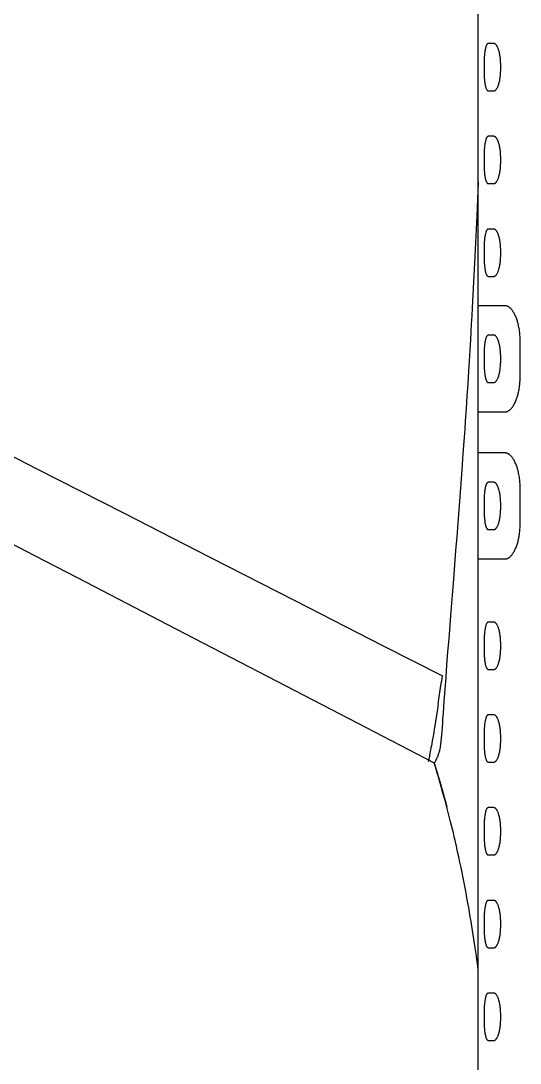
# Model space of a CAD drawing. Extents: x -62750 to 17911, y -49048 to 6133.
# Drawn here: x -4817 to -1947, y -37821 to -31826 of the extents above; entities that cross this region are included whole.
import ezdxf

# ---------------------------------------------------------------- set-up
doc = ezdxf.new("R2010")
doc.units = 0
doc.layers.get('0').update_dxf_attribs({"linetype": 'CONTINUOUS'})

msp = doc.modelspace()

# ---------------------------------------------------------------- linework, layer by layer
at = {"color": 7}
for p, q in [((-2187.5, -42697.5), (-2187.5, -25158.8)), ((-2097.4, -31957), (-2130.4, -31957)), ((-2154.8, -32079), (-2154.8, -32107)), ((-2130.4, -32229), (-2097.4, -32229)), ((-2097.4, -32490.4), (-2130.4, -32490.4)), ((-2154.8, -32612.4), (-2154.8, -32640.4)), ((-2130.4, -32762.4), (-2097.4, -32762.4)), ((-2097.4, -33023.8), (-2130.4, -33023.8)), ((-2154.8, -33145.8), (-2154.8, -33173.8)), ((-2130.4, -33295.8), (-2097.4, -33295.8)), ((-2097.4, -33633.9), (-2130.4, -33633.9)), ((-2154.8, -33755.9), (-2154.8, -33783.9)), ((-2130.4, -33905.9), (-2097.4, -33905.9)), ((-4957.3, -34283.6), (-4724.7, -34402.5)), ((-4724.7, -34402.5), (-4227.9, -34656.5)), ((-2097.4, -34480.2), (-2130.4, -34480.2)), ((-2154.8, -34602.2), (-2154.8, -34630.2)), ((-4227.9, -34656.5), (-3731.1, -34910.5)), ((-2130.4, -34752.2), (-2097.4, -34752.2)), ((-3731.1, -34910.5), (-3238.7, -35162.3)), ((-2177.4, -34920.9), (-2031.9, -34920.9)), ((-3238.7, -35162.3), (-2737.5, -35418.5)), ((-2097.4, -35284.4), (-2130.4, -35284.4)), ((-2737.5, -35418.5), (-2394, -35594.1)), ((-2130.4, -35556.4), (-2097.4, -35556.4)), ((-2097.4, -35817.8), (-2130.4, -35817.8)), ((-2154.8, -35939.8), (-2154.8, -35967.8)), ((-2130.4, -36089.8), (-2097.4, -36089.8)), ((-2097.4, -36351.3), (-2130.4, -36351.3)), ((-2154.8, -36473.3), (-2154.8, -36501.3)), ((-2130.4, -36623.3), (-2097.4, -36623.3)), ((-2097.4, -36884.7), (-2130.4, -36884.7)), ((-2154.8, -37006.7), (-2154.8, -37034.7)), ((-2130.4, -37156.7), (-2097.4, -37156.7)), ((-2097.4, -37418), (-2130.4, -37418)), ((-2154.8, -37540), (-2154.8, -37568)), ((-2130.4, -37690), (-2097.4, -37690))]:
    msp.add_line(p, q, dxfattribs=at)
at = {"color": 7, "ltscale": 0.35}
for p, q in [((-2058.9, -32093), (-2058.9, -32079)), ((-2058.9, -32107), (-2058.9, -32093)), ((-2058.9, -32626.4), (-2058.9, -32612.4)), ((-2058.9, -32640.4), (-2058.9, -32626.4)), ((-2058.9, -33159.8), (-2058.9, -33145.8)), ((-2058.9, -33173.8), (-2058.9, -33159.8)), ((-2058.9, -33769.9), (-2058.9, -33755.9)), ((-2058.9, -33783.9), (-2058.9, -33769.9)), ((-2058.9, -34616.2), (-2058.9, -34602.2)), ((-2058.9, -34630.2), (-2058.9, -34616.2)), ((-2058.9, -35434.4), (-2058.9, -35420.4)), ((-2058.9, -35953.8), (-2058.9, -35939.8)), ((-2058.9, -35967.8), (-2058.9, -35953.8)), ((-2058.9, -36487.3), (-2058.9, -36473.3)), ((-2058.9, -36501.3), (-2058.9, -36487.3)), ((-2058.9, -37020.7), (-2058.9, -37006.7)), ((-2058.9, -37034.7), (-2058.9, -37020.7)), ((-2058.9, -37554), (-2058.9, -37540)), ((-2058.9, -37568), (-2058.9, -37554))]:
    msp.add_line(p, q, dxfattribs=at)
at = {"color": 7, "ltscale": 0.350098}
msp.add_line((-2058.9, -35420.4), (-2058.9, -35406.4), dxfattribs=at)
at = {"color": 7, "ltscale": 9.78468e-05}
msp.add_line((-2399, -35941.9), (-2399, -35941.9), dxfattribs=at)
at = {"color": 7}
for points in [[(-2130.4, -31957), (-2131.4, -31957.1), (-2132.4, -31957.3), (-2133.3, -31957.7), (-2134.3, -31958.2), (-2135.2, -31958.9), (-2135.8, -31959.4), (-2136.4, -31960), (-2136.9, -31960.6), (-2137.5, -31961.3), (-2138.2, -31962.3), (-2139.3, -31964.1), (-2140.4, -31966.1), (-2141.5, -31968.3), (-2142.5, -31970.7), (-2143.5, -31973.5), (-2144.4, -31976.1), (-2145.2, -31978.8), (-2146.1, -31982.3), (-2147, -31986.3), (-2147.9, -31990.4), (-2148.7, -31994.8), (-2149.6, -31999.8), (-2150.4, -32005), (-2151.3, -32012.1), (-2152.1, -32019.5), (-2152.8, -32027.1), (-2153.1, -32030.7), (-2153.6, -32038.2), (-2154.1, -32046.9), (-2154.2, -32049), (-2154.5, -32059), (-2154.7, -32069), (-2154.8, -32079)], [(-2058.9, -32079), (-2059, -32071.5), (-2059.1, -32067.7), (-2059.2, -32064), (-2059.5, -32059), (-2059.8, -32054.1), (-2060.2, -32049.2), (-2060.8, -32043.1), (-2061.4, -32037), (-2062.2, -32031.1), (-2063.2, -32025.2), (-2064.2, -32019.5), (-2065.3, -32013.9), (-2066.5, -32008.5), (-2067.8, -32003.2), (-2069.2, -31998.1), (-2070.7, -31993.2), (-2071.5, -31990.8), (-2072.4, -31988.5), (-2073.2, -31986.3), (-2074, -31984.1), (-2075.2, -31981.3), (-2076.4, -31978.6), (-2077.6, -31976), (-2078.9, -31973.5), (-2080.3, -31971.1), (-2081.7, -31968.9), (-2083.1, -31966.8), (-2084.6, -31964.9), (-2086, -31963.2), (-2087.5, -31961.7), (-2088.6, -31960.7), (-2089.7, -31959.9), (-2090.8, -31959.1), (-2091.8, -31958.5), (-2092.9, -31958), (-2094, -31957.6), (-2095, -31957.3), (-2096.2, -31957.1), (-2097.4, -31957)], [(-2154.8, -32107), (-2154.7, -32116.8), (-2154.5, -32126.6), (-2154.2, -32136.3), (-2153.7, -32145.8), (-2153.4, -32150.6), (-2153.1, -32155.3), (-2152.7, -32159.8), (-2152.3, -32164.3), (-2151.7, -32170.2), (-2151, -32176), (-2150.3, -32181.6), (-2149.8, -32185), (-2149.2, -32188.4), (-2148.7, -32191.7), (-2148.1, -32194.9), (-2147.2, -32199), (-2146.3, -32202.9), (-2145.3, -32206.6), (-2144.4, -32209.9), (-2143.4, -32213), (-2142.3, -32215.8), (-2141.2, -32218.5), (-2140.2, -32220.4), (-2139.2, -32222.2), (-2138.2, -32223.8), (-2137.4, -32224.8), (-2136.7, -32225.7), (-2135.9, -32226.5), (-2135.1, -32227.2), (-2134.3, -32227.8), (-2133.5, -32228.2), (-2132.7, -32228.6), (-2131.9, -32228.8), (-2131.1, -32229), (-2130.4, -32229)], [(-2097.4, -32229), (-2096.2, -32228.9), (-2094.9, -32228.7), (-2093.6, -32228.3), (-2092.4, -32227.8), (-2091.1, -32227.1), (-2090.3, -32226.6), (-2089.5, -32226), (-2088.7, -32225.4), (-2087.9, -32224.7), (-2086.9, -32223.7), (-2086.1, -32222.8), (-2085.3, -32221.9), (-2084.4, -32221), (-2083.6, -32219.9), (-2082.8, -32218.9), (-2082.1, -32217.7), (-2080.5, -32215.2), (-2078.9, -32212.5), (-2077.6, -32209.9), (-2076.2, -32207.1), (-2074.7, -32203.6), (-2073.1, -32199.7), (-2071.6, -32195.5), (-2070.2, -32191.2), (-2068.8, -32186.3), (-2067.4, -32181.2), (-2066.7, -32178.3), (-2066, -32175.4), (-2064.7, -32169.5), (-2063.6, -32163.4), (-2063, -32160), (-2062.5, -32156.6), (-2062, -32153.1), (-2061.3, -32147.6), (-2060.6, -32141.8), (-2060.3, -32138), (-2059.9, -32134.2), (-2059.5, -32127.5), (-2059.2, -32120.7), (-2059, -32113.9), (-2058.9, -32107)], [(-2130.4, -32490.4), (-2131.4, -32490.5), (-2132.4, -32490.7), (-2133.3, -32491.1), (-2134.3, -32491.6), (-2135.2, -32492.3), (-2135.8, -32492.8), (-2136.4, -32493.4), (-2136.9, -32494), (-2137.5, -32494.7), (-2138.2, -32495.7), (-2139.3, -32497.5), (-2140.4, -32499.5), (-2141.5, -32501.7), (-2142.5, -32504.1), (-2143.5, -32506.9), (-2144.4, -32509.5), (-2145.2, -32512.2), (-2146.1, -32515.7), (-2147, -32519.7), (-2147.9, -32523.8), (-2148.7, -32528.2), (-2149.6, -32533.2), (-2150.4, -32538.4), (-2151.3, -32545.5), (-2152.1, -32552.9), (-2152.8, -32560.5), (-2153.1, -32564.1), (-2153.6, -32571.6), (-2154.1, -32580.3), (-2154.2, -32582.4), (-2154.5, -32592.4), (-2154.7, -32602.4), (-2154.8, -32612.4)], [(-2058.9, -32612.4), (-2059, -32604.9), (-2059.1, -32601.1), (-2059.2, -32597.4), (-2059.5, -32592.4), (-2059.8, -32587.5), (-2060.2, -32582.6), (-2060.8, -32576.5), (-2061.4, -32570.4), (-2062.2, -32564.5), (-2063.2, -32558.6), (-2064.2, -32552.9), (-2065.3, -32547.3), (-2066.5, -32541.9), (-2067.8, -32536.6), (-2069.2, -32531.5), (-2070.7, -32526.6), (-2071.5, -32524.2), (-2072.4, -32521.9), (-2073.2, -32519.7), (-2074, -32517.5), (-2075.2, -32514.7), (-2076.4, -32512), (-2077.6, -32509.4), (-2078.9, -32506.9), (-2080.3, -32504.5), (-2081.7, -32502.3), (-2083.1, -32500.2), (-2084.6, -32498.3), (-2086, -32496.6), (-2087.5, -32495.1), (-2088.6, -32494.1), (-2089.7, -32493.3), (-2090.8, -32492.5), (-2091.8, -32491.9), (-2092.9, -32491.4), (-2094, -32491), (-2095, -32490.7), (-2096.2, -32490.5), (-2097.4, -32490.4)], [(-2154.8, -32640.4), (-2154.7, -32650.2), (-2154.5, -32660), (-2154.2, -32669.7), (-2153.7, -32679.2), (-2153.4, -32684), (-2153.1, -32688.7), (-2152.7, -32693.2), (-2152.3, -32697.7), (-2151.7, -32703.6), (-2151, -32709.4), (-2150.3, -32715), (-2149.8, -32718.4), (-2149.2, -32721.8), (-2148.7, -32725.1), (-2148.1, -32728.3), (-2147.2, -32732.4), (-2146.3, -32736.3), (-2145.3, -32740), (-2144.4, -32743.3), (-2143.4, -32746.4), (-2142.3, -32749.2), (-2141.2, -32751.9), (-2140.2, -32753.8), (-2139.2, -32755.6), (-2138.2, -32757.2), (-2137.4, -32758.2), (-2136.7, -32759.1), (-2135.9, -32759.9), (-2135.1, -32760.6), (-2134.3, -32761.2), (-2133.5, -32761.6), (-2132.7, -32762), (-2131.9, -32762.2), (-2131.1, -32762.4), (-2130.4, -32762.4)], [(-2097.4, -32762.4), (-2096.2, -32762.3), (-2094.9, -32762.1), (-2093.6, -32761.7), (-2092.4, -32761.2), (-2091.1, -32760.5), (-2090.3, -32760), (-2089.5, -32759.4), (-2088.7, -32758.8), (-2087.9, -32758.1), (-2086.9, -32757.1), (-2086.1, -32756.2), (-2085.3, -32755.3), (-2084.4, -32754.4), (-2083.6, -32753.3), (-2082.8, -32752.3), (-2082.1, -32751.1), (-2080.5, -32748.6), (-2078.9, -32745.9), (-2077.6, -32743.3), (-2076.2, -32740.5), (-2074.7, -32737), (-2073.1, -32733.1), (-2071.6, -32728.9), (-2070.2, -32724.6), (-2068.8, -32719.7), (-2067.4, -32714.6), (-2066.7, -32711.7), (-2066, -32708.8), (-2064.7, -32702.9), (-2063.6, -32696.8), (-2063, -32693.4), (-2062.5, -32690), (-2062, -32686.5), (-2061.3, -32681), (-2060.6, -32675.2), (-2060.3, -32671.4), (-2059.9, -32667.6), (-2059.5, -32660.9), (-2059.2, -32654.1), (-2059, -32647.3), (-2058.9, -32640.4)], [(-2187.5, -32754.7), (-2191.7, -32851.5), (-2196.1, -32948.2), (-2199.7, -33025.4), (-2203.4, -33102.5), (-2207.2, -33179.5), (-2210.9, -33253.9), (-2214.7, -33328.1), (-2218.7, -33402.3), (-2222.7, -33476.3), (-2225.3, -33522.6), (-2227.9, -33568.9), (-2230.4, -33614.2), (-2233.1, -33659.4), (-2236.7, -33720.2), (-2240.3, -33780.8), (-2244, -33841.3), (-2248.6, -33913.3), (-2253.2, -33985.1), (-2257.9, -34056.6), (-2262.7, -34127.8), (-2265.9, -34174.6), (-2269.1, -34221.2), (-2272.5, -34268.6), (-2275.8, -34315.8), (-2282.6, -34408.7), (-2286.4, -34460.4), (-2290.2, -34511.9), (-2297.9, -34613.9), (-2305.7, -34714.7), (-2311.9, -34794.3), (-2318, -34872.9), (-2330.9, -35037.5), (-2345.5, -35221.6), (-2357.8, -35379.8), (-2363.8, -35455.8), (-2369.5, -35529.6), (-2375, -35602.4), (-2380.4, -35672.3), (-2385.4, -35739.4), (-2387.9, -35774.1), (-2390.4, -35807.9), (-2392.7, -35840.7), (-2394.3, -35864.6), (-2395.9, -35887.9), (-2397.6, -35915.4), (-2398.3, -35928.8), (-2399, -35941.9)], [(-2130.4, -33023.8), (-2131.4, -33023.9), (-2132.4, -33024.1), (-2133.3, -33024.5), (-2134.3, -33025), (-2135.2, -33025.7), (-2135.8, -33026.2), (-2136.4, -33026.8), (-2136.9, -33027.4), (-2137.5, -33028.1), (-2138.2, -33029.1), (-2139.3, -33030.9), (-2140.4, -33032.9), (-2141.5, -33035.1), (-2142.5, -33037.5), (-2143.5, -33040.3), (-2144.4, -33042.9), (-2145.2, -33045.6), (-2146.1, -33049.1), (-2147, -33053.1), (-2147.9, -33057.2), (-2148.7, -33061.6), (-2149.6, -33066.6), (-2150.4, -33071.8), (-2151.3, -33078.9), (-2152.1, -33086.3), (-2152.8, -33093.9), (-2153.1, -33097.5), (-2153.6, -33105), (-2154.1, -33113.7), (-2154.2, -33115.8), (-2154.5, -33125.8), (-2154.7, -33135.8), (-2154.8, -33145.8)], [(-2058.9, -33145.8), (-2059, -33138.3), (-2059.1, -33134.6), (-2059.2, -33130.8), (-2059.5, -33125.8), (-2059.8, -33120.9), (-2060.2, -33116), (-2060.8, -33109.9), (-2061.4, -33103.8), (-2062.2, -33097.9), (-2063.2, -33092.1), (-2064.2, -33086.3), (-2065.3, -33080.7), (-2066.5, -33075.3), (-2067.8, -33070), (-2069.2, -33064.9), (-2070.7, -33060), (-2071.5, -33057.6), (-2072.4, -33055.3), (-2073.2, -33053.1), (-2074, -33050.9), (-2075.2, -33048.1), (-2076.4, -33045.4), (-2077.6, -33042.8), (-2078.9, -33040.3), (-2080.3, -33037.9), (-2081.7, -33035.7), (-2083.1, -33033.6), (-2084.6, -33031.7), (-2086, -33030), (-2087.5, -33028.5), (-2088.6, -33027.5), (-2089.7, -33026.7), (-2090.8, -33025.9), (-2091.8, -33025.3), (-2092.9, -33024.8), (-2094, -33024.4), (-2095, -33024.1), (-2096.2, -33023.9), (-2097.4, -33023.8)], [(-2154.8, -33173.8), (-2154.7, -33183.6), (-2154.5, -33193.4), (-2154.2, -33203.1), (-2153.7, -33212.7), (-2153.4, -33217.4), (-2153.1, -33222), (-2152.6, -33228.2), (-2152, -33234.2), (-2151.4, -33240), (-2150.9, -33243.8), (-2150.4, -33247.6), (-2149.9, -33251.1), (-2149.3, -33254.5), (-2148.5, -33259.6), (-2147.5, -33264.4), (-2146.5, -33269), (-2145.3, -33273.4), (-2144.4, -33276.7), (-2143.4, -33279.8), (-2142.3, -33282.7), (-2141.2, -33285.3), (-2140.2, -33287.2), (-2139.2, -33289), (-2138.2, -33290.6), (-2137.6, -33291.4), (-2137, -33292.1), (-2136.5, -33292.7), (-2135.9, -33293.3), (-2135.3, -33293.8), (-2134.8, -33294.2), (-2134.3, -33294.6), (-2133.7, -33294.9), (-2132.9, -33295.3), (-2132.1, -33295.6), (-2131.2, -33295.8), (-2130.4, -33295.8)], [(-2097.4, -33295.8), (-2096.4, -33295.8), (-2095.4, -33295.6), (-2094.3, -33295.4), (-2093.3, -33295), (-2092.6, -33294.7), (-2091.9, -33294.4), (-2090.6, -33293.6), (-2089.2, -33292.6), (-2087.9, -33291.5), (-2087.1, -33290.7), (-2086.3, -33289.9), (-2085.5, -33289.1), (-2084.7, -33288.1), (-2083.4, -33286.4), (-2082, -33284.5), (-2080.5, -33282), (-2078.9, -33279.2), (-2077.5, -33276.6), (-2076.2, -33273.8), (-2074.7, -33270.3), (-2073.1, -33266.4), (-2071.6, -33262.2), (-2070.2, -33257.9), (-2068.7, -33253), (-2067.4, -33247.9), (-2066.7, -33245), (-2066, -33242.1), (-2065.3, -33239), (-2064.7, -33235.9), (-2063.5, -33229.7), (-2062.5, -33223.3), (-2062, -33219.7), (-2061.3, -33214.3), (-2060.6, -33208.5), (-2060.3, -33204.7), (-2059.9, -33200.9), (-2059.5, -33194.1), (-2059.2, -33187.4), (-2059, -33180.6), (-2058.9, -33173.8)], [(-2182.3, -33465.2), (-2182.9, -33465.2), (-2184, -33465.1), (-2184.7, -33465.1), (-2185, -33465.1), (-2185.5, -33465.2)], [(-2046.1, -33465.2), (-2085.2, -33465.2), (-2108, -33465.2), (-2145.3, -33465.2), (-2182.3, -33465.2)], [(-2030.3, -33465.3), (-2033.9, -33465.2), (-2036.3, -33465.2), (-2041, -33465.2), (-2046.1, -33465.2)], [(-1947, -33665.2), (-1947.1, -33657.5), (-1947.3, -33649.7), (-1947.7, -33642), (-1948.2, -33634.3), (-1948.8, -33626.6), (-1949.6, -33619), (-1950.5, -33611.4), (-1951.6, -33603.9), (-1952.8, -33596.4), (-1954.1, -33589), (-1955.6, -33581.6), (-1956.4, -33577.9), (-1957.2, -33574.3), (-1958.1, -33570.7), (-1959, -33567.2), (-1960.2, -33562.4), (-1961.5, -33557.7), (-1962.9, -33553.1), (-1964.7, -33547.6), (-1966.5, -33542.3), (-1968.4, -33537), (-1970.4, -33531.8), (-1972.5, -33526.7), (-1974.8, -33521.7), (-1977.1, -33516.7), (-1979.5, -33511.9), (-1982, -33507.3), (-1983.3, -33505), (-1984.6, -33502.8), (-1986.8, -33499.2), (-1989.1, -33495.8), (-1991.4, -33492.5), (-1993.8, -33489.3), (-1996.3, -33486.3), (-1998.7, -33483.5), (-2000, -33482.1), (-2001.3, -33480.7), (-2002.6, -33479.4), (-2003.9, -33478.2), (-2005.9, -33476.5), (-2007.9, -33474.8), (-2009.9, -33473.3), (-2012, -33471.9), (-2013.8, -33470.7), (-2015.7, -33469.7), (-2017.5, -33468.7), (-2019.4, -33467.9), (-2021.2, -33467.2), (-2023, -33466.6), (-2024.8, -33466.1), (-2026.2, -33465.8), (-2027.5, -33465.6), (-2028.9, -33465.4), (-2030.3, -33465.3)], [(-2148.7, -33671.2), (-2149.5, -33676.2), (-2150.3, -33681.3), (-2151, -33686.6), (-2151.5, -33690.6), (-2151.9, -33694.7), (-2152.3, -33699), (-2153, -33706.9), (-2153.6, -33715.1), (-2154.1, -33723.6), (-2154.1, -33725.4), (-2154.5, -33734.6), (-2154.7, -33741.6), (-2154.8, -33748.8), (-2154.8, -33755.9)], [(-2130.4, -33633.9), (-2131.1, -33633.9), (-2131.8, -33634.1), (-2132.4, -33634.2), (-2132.9, -33634.4), (-2133.4, -33634.7), (-2134.4, -33635.2), (-2135.4, -33636), (-2136.4, -33636.9), (-2136.9, -33637.5), (-2137.5, -33638.2), (-2138, -33639), (-2138.6, -33639.8), (-2139.5, -33641.3), (-2140.4, -33642.9), (-2141.5, -33645.2), (-2142.5, -33647.7), (-2143.5, -33650.4), (-2144.5, -33653.5), (-2145.5, -33656.8), (-2146.4, -33660.6), (-2147.3, -33664.6), (-2148.2, -33668.7), (-2148.7, -33671.2)], [(-2081, -33646.8), (-2082.6, -33644.4), (-2083.4, -33643.3), (-2084.2, -33642.2), (-2085.3, -33640.9), (-2086.4, -33639.7), (-2087.5, -33638.6), (-2088.6, -33637.6), (-2089.7, -33636.8), (-2090.8, -33636), (-2091.9, -33635.4), (-2092.9, -33634.9), (-2094, -33634.5), (-2095, -33634.2), (-2096.2, -33634), (-2097.4, -33633.9)], [(-2064.5, -33694.5), (-2065.6, -33689.4), (-2066.7, -33684.4), (-2068, -33679.6), (-2069.3, -33674.9), (-2070.6, -33670.4), (-2071.7, -33667.3), (-2072.8, -33664.3), (-2073.8, -33661.5), (-2074.9, -33658.8), (-2076.5, -33655.2), (-2077.3, -33653.5), (-2078.2, -33651.8), (-2079.6, -33649.2), (-2081, -33646.8)], [(-1947, -33874.6), (-1947, -33735), (-1947, -33665.2)], [(-2058.9, -33755.9), (-2059, -33749.5), (-2059.1, -33743.1), (-2059.4, -33736.7), (-2059.8, -33730.4), (-2060.3, -33724.1), (-2061, -33717.9), (-2061.7, -33711.9), (-2062.5, -33706), (-2063.5, -33700.2), (-2064.5, -33694.5)], [(-2154.8, -33783.9), (-2154.7, -33793.9), (-2154.5, -33803.9), (-2154.2, -33813.7), (-2153.9, -33818.6), (-2153.7, -33823.4), (-2153.2, -33830.1), (-2152.7, -33836.6), (-2152.1, -33843), (-2151.6, -33847.6)], [(-2070.4, -33868.6), (-2069, -33863.8), (-2067.6, -33858.9), (-2066.3, -33853.8), (-2065.2, -33848.5), (-2064.1, -33843.1), (-2063.1, -33837.6), (-2062.6, -33834.3), (-2062.1, -33830.8), (-2061.6, -33827.2), (-2061, -33822), (-2060.3, -33815.1), (-2059.8, -33809.3), (-2059.4, -33803), (-2059.1, -33796.7), (-2059, -33790.3), (-2058.9, -33783.9)], [(-2151.6, -33847.6), (-2150.9, -33853.9), (-2150.1, -33860), (-2149.1, -33865.9), (-2148.1, -33871.5), (-2147.6, -33874.2), (-2147, -33876.8), (-2145.9, -33881.3), (-2145.3, -33883.5), (-2144.7, -33885.6), (-2143.9, -33888.2), (-2143.1, -33890.7), (-2142.2, -33893)], [(-2142.2, -33893), (-2141.1, -33895.4), (-2140.1, -33897.6), (-2139.5, -33898.6), (-2138.9, -33899.6), (-2138.3, -33900.5), (-2137.8, -33901.2), (-2137, -33902.2), (-2136.2, -33903), (-2135.5, -33903.8), (-2134.7, -33904.4), (-2133.9, -33904.9), (-2133.1, -33905.3), (-2132.3, -33905.6), (-2131.3, -33905.8), (-2130.4, -33905.9)], [(-2097.4, -33905.9), (-2096.8, -33905.9), (-2096.1, -33905.8), (-2095.4, -33905.7), (-2094.8, -33905.6), (-2093.5, -33905.2), (-2092.1, -33904.6), (-2090.8, -33903.8), (-2089.5, -33902.9), (-2088.7, -33902.3), (-2087.9, -33901.6), (-2087.1, -33900.9), (-2086.3, -33900), (-2085, -33898.5), (-2083.6, -33896.8), (-2082.8, -33895.7), (-2082, -33894.6), (-2080.5, -33892.1), (-2078.9, -33889.4), (-2077.6, -33886.8), (-2076.2, -33884), (-2074.7, -33880.5), (-2073.2, -33876.7), (-2071.8, -33872.7), (-2070.4, -33868.6)], [(-2028.1, -34074.3), (-2026, -34074), (-2023.9, -34073.5), (-2021.9, -34072.9), (-2019.8, -34072.1), (-2017.7, -34071.2), (-2015.7, -34070.1), (-2014.5, -34069.5), (-2013.2, -34068.7), (-2012, -34067.9), (-2010.8, -34067.1), (-2008.3, -34065.3), (-2005.9, -34063.4), (-2003.6, -34061.3), (-2001.1, -34058.8), (-1998.6, -34056.2), (-1996.2, -34053.4), (-1993.8, -34050.5), (-1991.4, -34047.4), (-1989.2, -34044.1), (-1987.8, -34042.1), (-1986.5, -34040.1), (-1985.2, -34038), (-1983.9, -34035.8), (-1981.4, -34031.3), (-1978.9, -34026.8), (-1976.5, -34021.9), (-1974.2, -34016.9), (-1972, -34011.7), (-1969.8, -34006.5), (-1967.8, -34001.1), (-1965.8, -33995.6), (-1964, -33990), (-1962.2, -33984.4), (-1960.6, -33978.8), (-1959.1, -33973), (-1957.6, -33967.2), (-1956.2, -33960.9), (-1954.8, -33954.6), (-1953.6, -33948.1), (-1952.5, -33941.7), (-1951.5, -33935.6), (-1950.6, -33929.4), (-1949.9, -33923.2), (-1949.2, -33917)], [(-1949.2, -33917), (-1948.5, -33910), (-1948, -33902.9), (-1947.6, -33895.9), (-1947.3, -33888.8), (-1947.1, -33881.7), (-1947, -33874.6)], [(-6545.5, -33963.4), (-6499.5, -33987.6), (-6453.5, -34011.7), (-6401.7, -34038.9), (-6349.9, -34066), (-6252, -34117.1), (-6154, -34168.1), (-6055.9, -34219), (-5957.8, -34269.9), (-5892.4, -34303.8), (-5761.5, -34371.5), (-5565.1, -34473.1), (-5172.4, -34676.4), (-4968.3, -34782.1), (-4739.3, -34900.8), (-4492.8, -35028.6), (-3926.1, -35322.6), (-3030.8, -35787.4), (-2441, -36093.4)], [(-2186.3, -34074.5), (-2186.2, -34074.6), (-2185.8, -34074.6), (-2185.4, -34074.6), (-2184.9, -34074.6), (-2184.1, -34074.6), (-2183.6, -34074.6)], [(-2183.6, -34074.6), (-2183.1, -34074.6), (-2181.9, -34074.6), (-2177.4, -34074.6)], [(-2177.4, -34074.6), (-2077.8, -34074.6), (-2059.7, -34074.5), (-2054.2, -34074.5), (-2048.6, -34074.5), (-2045.7, -34074.6)], [(-2045.7, -34074.6), (-2043.5, -34074.6), (-2041.3, -34074.5), (-2034.3, -34074.5), (-2032.4, -34074.6), (-2031.4, -34074.5), (-2029.9, -34074.5), (-2029, -34074.4), (-2028.1, -34074.3)], [(-2045.9, -34311.6), (-2085, -34311.5), (-2107.8, -34311.6), (-2145.1, -34311.6), (-2180.9, -34311.6), (-2186.2, -34311.6)], [(-2030.3, -34311.6), (-2033.9, -34311.5), (-2036.2, -34311.5), (-2040.8, -34311.6), (-2045.9, -34311.6)], [(-1947, -34511.6), (-1947.1, -34503.8), (-1947.3, -34496.1), (-1947.7, -34488.4), (-1948.2, -34480.7), (-1948.8, -34473), (-1949.6, -34465.3), (-1950.5, -34457.7), (-1951.6, -34450.2), (-1952.8, -34442.7), (-1954.1, -34435.3), (-1955.6, -34428), (-1956.4, -34424.3), (-1957.2, -34420.6), (-1958.1, -34417), (-1959, -34413.5), (-1960.2, -34408.8), (-1961.5, -34404.1), (-1962.9, -34399.5), (-1964.7, -34394), (-1966.5, -34388.6), (-1968.4, -34383.3), (-1970.4, -34378.1), (-1972.5, -34373.1), (-1974.8, -34368), (-1977.1, -34363), (-1979.5, -34358.2), (-1982, -34353.6), (-1983.3, -34351.4), (-1984.6, -34349.1), (-1986.8, -34345.6), (-1989.1, -34342.1), (-1991.4, -34338.8), (-1993.8, -34335.6), (-1996.3, -34332.6), (-1998.7, -34329.8), (-2000, -34328.4), (-2001.3, -34327.1), (-2002.6, -34325.8), (-2003.9, -34324.6), (-2005.9, -34322.8), (-2007.9, -34321.2), (-2009.9, -34319.6), (-2012, -34318.2), (-2013.8, -34317.1), (-2015.7, -34316), (-2017.5, -34315.1), (-2019.4, -34314.2), (-2021.2, -34313.5), (-2023, -34312.9), (-2024.8, -34312.4), (-2026.2, -34312.1), (-2027.5, -34311.9), (-2028.9, -34311.7), (-2030.3, -34311.6)], [(-2148.7, -34517.5), (-2149.5, -34522.5), (-2150.3, -34527.6), (-2151, -34532.9), (-2151.5, -34536.9), (-2151.9, -34541), (-2152.3, -34545.3), (-2153, -34553.2), (-2153.6, -34561.5), (-2154.1, -34569.9), (-2154.1, -34571.8), (-2154.5, -34580.9), (-2154.7, -34588), (-2154.8, -34595.1), (-2154.8, -34602.2)], [(-2130.4, -34480.2), (-2131.1, -34480.3), (-2131.8, -34480.4), (-2132.4, -34480.6), (-2132.9, -34480.8), (-2133.4, -34481), (-2134.4, -34481.6), (-2135.4, -34482.3), (-2136.4, -34483.2), (-2136.9, -34483.9), (-2137.5, -34484.5), (-2138, -34485.3), (-2138.6, -34486.1), (-2139.5, -34487.6), (-2140.4, -34489.3), (-2141.5, -34491.5), (-2142.5, -34494), (-2143.5, -34496.7), (-2144.5, -34499.8), (-2145.5, -34503.2), (-2146.4, -34506.9), (-2147.3, -34510.9), (-2148.2, -34515), (-2148.7, -34517.5)], [(-2081, -34493.1), (-2082.6, -34490.7), (-2083.4, -34489.6), (-2084.2, -34488.6), (-2085.3, -34487.2), (-2086.4, -34486), (-2087.5, -34484.9), (-2088.6, -34484), (-2089.7, -34483.1), (-2090.8, -34482.4), (-2091.9, -34481.7), (-2092.9, -34481.2), (-2094, -34480.8), (-2095, -34480.5), (-2096.2, -34480.3), (-2097.4, -34480.2)], [(-2064.5, -34540.8), (-2065.6, -34535.7), (-2066.7, -34530.8), (-2068, -34525.9), (-2069.3, -34521.3), (-2070.6, -34516.7), (-2071.7, -34513.6), (-2072.8, -34510.6), (-2073.8, -34507.8), (-2074.9, -34505.1), (-2076.5, -34501.5), (-2077.3, -34499.8), (-2078.2, -34498.2), (-2079.6, -34495.6), (-2081, -34493.1)], [(-1947, -34720.9), (-1947, -34581.3), (-1947, -34511.6)], [(-2058.9, -34602.2), (-2059, -34595.8), (-2059.1, -34589.4), (-2059.4, -34583.1), (-2059.8, -34576.7), (-2060.3, -34570.5), (-2061, -34564.2), (-2061.7, -34558.2), (-2062.5, -34552.3), (-2063.5, -34546.5), (-2064.5, -34540.8)], [(-2154.8, -34630.2), (-2154.7, -34640.2), (-2154.5, -34650.2), (-2154.2, -34660.1), (-2153.9, -34664.9), (-2153.7, -34669.8), (-2153.2, -34676.4), (-2152.7, -34682.9), (-2152.1, -34689.3), (-2151.6, -34694)], [(-2070.4, -34715), (-2069, -34710.2), (-2067.6, -34705.2), (-2066.3, -34700.1), (-2065.2, -34694.9), (-2064.1, -34689.5), (-2063.1, -34684), (-2062.6, -34680.6), (-2062.1, -34677.1), (-2061.6, -34673.5), (-2061, -34668.4), (-2060.3, -34661.4), (-2059.8, -34655.6), (-2059.4, -34649.3), (-2059.1, -34643), (-2059, -34636.6), (-2058.9, -34630.2)], [(-2151.6, -34694), (-2150.9, -34700.3), (-2150.1, -34706.3), (-2149.1, -34712.2), (-2148.1, -34717.8), (-2147.6, -34720.5), (-2147, -34723.1), (-2145.9, -34727.6), (-2145.3, -34729.8), (-2144.7, -34731.9), (-2143.9, -34734.5), (-2143.1, -34737), (-2142.2, -34739.4)], [(-2142.2, -34739.4), (-2141.1, -34741.8), (-2140.1, -34743.9), (-2139.5, -34745), (-2138.9, -34746), (-2138.3, -34746.8), (-2137.8, -34747.6), (-2137, -34748.5), (-2136.2, -34749.4), (-2135.5, -34750.1), (-2134.7, -34750.7), (-2133.9, -34751.3), (-2133.1, -34751.7), (-2132.3, -34752), (-2131.3, -34752.2), (-2130.4, -34752.2)], [(-2097.4, -34752.2), (-2096.8, -34752.2), (-2096.1, -34752.2), (-2095.4, -34752.1), (-2094.8, -34751.9), (-2093.5, -34751.5), (-2092.1, -34750.9), (-2090.8, -34750.2), (-2089.5, -34749.3), (-2088.7, -34748.6), (-2087.9, -34747.9), (-2087.1, -34747.2), (-2086.3, -34746.4), (-2085, -34744.9), (-2083.6, -34743.2), (-2082.8, -34742.1), (-2082, -34740.9), (-2080.5, -34738.4), (-2078.9, -34735.7), (-2077.6, -34733.1), (-2076.2, -34730.4), (-2074.7, -34726.8), (-2073.2, -34723), (-2071.8, -34719.1), (-2070.4, -34715)], [(-1962.7, -34832.3), (-1960.9, -34826.3), (-1959.3, -34820.1), (-1957.7, -34813.9), (-1956.2, -34807.6), (-1954.9, -34801.3), (-1953.7, -34794.9), (-1952.7, -34789.7), (-1951.9, -34784.5), (-1951.1, -34779.2), (-1950.6, -34775.3), (-1950.1, -34771.3), (-1949.2, -34763.3)], [(-1949.2, -34763.3), (-1948.5, -34756.3), (-1948, -34749.3), (-1947.6, -34742.2), (-1947.3, -34735.1), (-1947.1, -34728), (-1947, -34720.9)], [(-2031.9, -34920.9), (-2029.8, -34920.8), (-2027.7, -34920.6), (-2025.5, -34920.2), (-2023.4, -34919.7), (-2021.3, -34919), (-2019.2, -34918.2), (-2017, -34917.2), (-2015.4, -34916.3), (-2013.8, -34915.4), (-2012.1, -34914.4), (-2010.9, -34913.6), (-2009.7, -34912.7), (-2007.3, -34910.8), (-2004.9, -34908.8), (-2002.4, -34906.5), (-1999.9, -34904), (-1997.5, -34901.3), (-1995.1, -34898.5), (-1992.8, -34895.5), (-1990.5, -34892.4), (-1989.1, -34890.4), (-1987.8, -34888.5), (-1986.5, -34886.4), (-1985.2, -34884.3), (-1982.6, -34880), (-1980.2, -34875.5), (-1978.9, -34873.1), (-1977.7, -34870.6), (-1975.2, -34865.5), (-1972.9, -34860.3), (-1970.7, -34855), (-1968.5, -34849.5), (-1966.5, -34843.9), (-1964.6, -34838.1), (-1962.7, -34832.3)], [(-2186.3, -34920.9), (-2186.2, -34920.9), (-2185.9, -34920.9), (-2185.5, -34920.9), (-2185, -34920.9), (-2184.3, -34920.9), (-2183.9, -34920.9)], [(-2183.9, -34920.9), (-2183.3, -34920.9), (-2182.1, -34920.9), (-2177.4, -34920.9)], [(-2130.4, -35284.4), (-2131.1, -35284.4), (-2131.8, -35284.6), (-2132.4, -35284.7), (-2132.9, -35284.9), (-2133.4, -35285.2), (-2134.4, -35285.7), (-2135.4, -35286.5), (-2136.4, -35287.4), (-2136.9, -35288), (-2137.5, -35288.7), (-2138, -35289.5), (-2138.6, -35290.3), (-2139.7, -35292.1), (-2140.7, -35293.9), (-2141.6, -35296), (-2142.5, -35298.2), (-2143.5, -35300.9), (-2144.4, -35303.5), (-2145.2, -35306.2), (-2146.1, -35309.7), (-2147, -35313.7), (-2147.9, -35317.8), (-2148.7, -35322.2), (-2149.6, -35327.2), (-2150.4, -35332.4), (-2151.3, -35339.6), (-2152.1, -35347), (-2152.8, -35354.6), (-2153.3, -35360.9), (-2153.7, -35367.7), (-2154.1, -35375.8), (-2154.3, -35379.8), (-2154.6, -35387.7), (-2154.7, -35393.2), (-2154.8, -35398.8), (-2154.8, -35408.9), (-2154.8, -35434.4)], [(-2058.9, -35406.4), (-2059, -35398.9), (-2059.1, -35395.1), (-2059.2, -35391.4), (-2059.5, -35386.4), (-2059.8, -35381.5), (-2060.2, -35376.6), (-2060.8, -35370.5), (-2061.4, -35364.4), (-2062.2, -35358.5), (-2063.2, -35352.6), (-2064.2, -35346.9), (-2065.3, -35341.3), (-2066.5, -35335.9), (-2067.8, -35330.6), (-2069.2, -35325.5), (-2070.7, -35320.6), (-2071.5, -35318.2), (-2072.4, -35315.9), (-2073.2, -35313.7), (-2074, -35311.5), (-2075.2, -35308.7), (-2076.4, -35306), (-2077.6, -35303.4), (-2078.9, -35300.9), (-2080.3, -35298.5), (-2081.7, -35296.3), (-2083.1, -35294.2), (-2084.6, -35292.3), (-2086, -35290.6), (-2087.5, -35289.1), (-2088.6, -35288.1), (-2089.7, -35287.3), (-2090.8, -35286.5), (-2091.8, -35285.9), (-2092.9, -35285.4), (-2094, -35285), (-2095, -35284.7), (-2096.2, -35284.5), (-2097.4, -35284.4)], [(-2154.8, -35434.4), (-2154.7, -35444.2), (-2154.5, -35454), (-2154.2, -35463.7), (-2153.7, -35473.2), (-2153.4, -35478), (-2153.1, -35482.7), (-2152.7, -35487.2), (-2152.3, -35491.7), (-2151.7, -35497.6), (-2151, -35503.4), (-2150.3, -35509), (-2149.8, -35512.4), (-2149.2, -35515.8), (-2148.7, -35519.1), (-2148.1, -35522.3), (-2147.2, -35526.4), (-2146.3, -35530.3), (-2145.3, -35534), (-2144.4, -35537.3), (-2143.4, -35540.4), (-2142.3, -35543.2), (-2141.2, -35545.9), (-2140.2, -35547.8), (-2139.2, -35549.6), (-2138.2, -35551.2), (-2137.4, -35552.2), (-2136.7, -35553.1), (-2135.9, -35553.9), (-2135.1, -35554.6), (-2134.3, -35555.2), (-2133.5, -35555.6), (-2132.7, -35556), (-2131.9, -35556.2), (-2131.1, -35556.4), (-2130.4, -35556.4)], [(-2097.4, -35556.4), (-2096.2, -35556.3), (-2094.9, -35556.1), (-2093.6, -35555.7), (-2092.4, -35555.2), (-2091.1, -35554.5), (-2090.3, -35554), (-2089.5, -35553.4), (-2088.7, -35552.8), (-2087.9, -35552.1), (-2086.9, -35551.1), (-2086.1, -35550.2), (-2085.3, -35549.3), (-2084.4, -35548.4), (-2083.6, -35547.3), (-2082.8, -35546.2), (-2082.1, -35545.1), (-2080.5, -35542.6), (-2078.9, -35539.9), (-2077.6, -35537.3), (-2076.2, -35534.5), (-2074.7, -35531), (-2073.1, -35527.1), (-2071.6, -35522.9), (-2070.2, -35518.6), (-2068.8, -35513.7), (-2067.4, -35508.6), (-2066.7, -35505.7), (-2066, -35502.8), (-2064.7, -35496.9), (-2063.6, -35490.8), (-2063, -35487.4), (-2062.5, -35484), (-2062, -35480.5), (-2061.3, -35475), (-2060.6, -35469.2), (-2060.3, -35465.4), (-2059.9, -35461.6), (-2059.5, -35454.9), (-2059.2, -35448.1), (-2059, -35441.3), (-2058.9, -35434.4)], [(-2417.7, -35753.2), (-2424.7, -35798.4), (-2431.7, -35843.1)], [(-2431.7, -35843.1), (-2437.8, -35881.4), (-2440.9, -35900.3), (-2444, -35919.1)], [(-2130.4, -35817.8), (-2131.4, -35817.9), (-2132.4, -35818.1), (-2133.3, -35818.5), (-2134.3, -35819), (-2135.2, -35819.7), (-2135.8, -35820.2), (-2136.4, -35820.8), (-2136.9, -35821.4), (-2137.5, -35822.1), (-2138.2, -35823.1), (-2139.3, -35824.9), (-2140.4, -35826.9), (-2141.5, -35829.1), (-2142.5, -35831.5), (-2143.5, -35834.3), (-2144.4, -35836.9), (-2145.2, -35839.6), (-2146.1, -35843.1), (-2147, -35847.1), (-2147.9, -35851.2), (-2148.7, -35855.6), (-2149.6, -35860.6), (-2150.4, -35865.8), (-2151.3, -35872.9), (-2152.1, -35880.3), (-2152.8, -35887.9), (-2153.1, -35891.5), (-2153.6, -35899), (-2154.1, -35907.7), (-2154.2, -35909.8), (-2154.5, -35919.8), (-2154.7, -35929.8), (-2154.8, -35939.8)], [(-2058.9, -35939.8), (-2059, -35932.3), (-2059.1, -35928.5), (-2059.2, -35924.8), (-2059.5, -35919.8), (-2059.8, -35914.9), (-2060.2, -35910), (-2060.8, -35903.9), (-2061.4, -35897.8), (-2062.2, -35891.9), (-2063.2, -35886), (-2064.2, -35880.3), (-2065.3, -35874.7), (-2066.5, -35869.3), (-2067.8, -35864), (-2069.2, -35858.9), (-2070.7, -35854), (-2071.5, -35851.6), (-2072.4, -35849.3), (-2073.2, -35847.1), (-2074, -35844.9), (-2075.2, -35842.1), (-2076.4, -35839.4), (-2077.6, -35836.8), (-2078.9, -35834.3), (-2080.3, -35831.9), (-2081.7, -35829.7), (-2083.1, -35827.6), (-2084.6, -35825.7), (-2086, -35824), (-2087.5, -35822.5), (-2088.6, -35821.5), (-2089.7, -35820.7), (-2090.8, -35819.9), (-2091.8, -35819.3), (-2092.9, -35818.8), (-2094, -35818.4), (-2095, -35818.1), (-2096.2, -35817.9), (-2097.4, -35817.8)], [(-2444, -35919.1), (-2449.3, -35950.7), (-2452, -35966.2), (-2454.7, -35981.4)], [(-2440.7, -36093.4), (-2440.5, -36093.4), (-2440.2, -36093.3), (-2439.9, -36093.2), (-2439.8, -36093), (-2439.4, -36092.6), (-2438.7, -36091.8), (-2437.8, -36090.8), (-2436.9, -36089.5), (-2435.9, -36088.1), (-2434.9, -36086.4), (-2434.2, -36085), (-2432.4, -36081.7), (-2430.3, -36077.7), (-2429, -36075.3), (-2426.8, -36070.9), (-2425.2, -36067.7), (-2423.5, -36064.2), (-2422.2, -36061.3), (-2420.9, -36058.2), (-2419.2, -36054.1), (-2417.5, -36049.6), (-2415.7, -36044.6), (-2413.9, -36039.1), (-2413, -36036.2), (-2412.1, -36033.1), (-2410.8, -36028.3), (-2409.5, -36023.2), (-2408.3, -36017.8), (-2407.1, -36012.1), (-2405.8, -36005.2), (-2404.5, -35997.8), (-2403.4, -35990.1), (-2402.4, -35982), (-2401.4, -35973.6), (-2400.6, -35964.8), (-2399.9, -35955.7), (-2399.4, -35948.8), (-2399, -35941.9)], [(-2454.7, -35981.4), (-2457.1, -35994.9), (-2459.5, -36008.1), (-2461.5, -36019.1), (-2463.6, -36029.9)], [(-2154.8, -35967.8), (-2154.7, -35977.6), (-2154.5, -35987.4), (-2154.2, -35997.1), (-2153.7, -36006.6), (-2153.4, -36011.4), (-2153.1, -36016.1), (-2152.7, -36020.6), (-2152.3, -36025.1), (-2151.7, -36031), (-2151, -36036.8), (-2150.3, -36042.4), (-2149.8, -36045.8), (-2149.2, -36049.2), (-2148.7, -36052.5), (-2148.1, -36055.7), (-2147.2, -36059.8), (-2146.3, -36063.7), (-2145.3, -36067.4), (-2144.3, -36070.8), (-2143.2, -36074.1), (-2142.1, -36077.1), (-2141.5, -36078.5), (-2140.9, -36079.8), (-2140.3, -36081), (-2139.7, -36082.2), (-2139.1, -36083.2), (-2138.5, -36084.1), (-2138, -36084.9), (-2137.4, -36085.6), (-2136.4, -36086.8), (-2135.4, -36087.8), (-2134.8, -36088.2), (-2134.3, -36088.6), (-2133.3, -36089.1), (-2132.4, -36089.5), (-2131.4, -36089.7), (-2130.4, -36089.8)], [(-2097.4, -36089.8), (-2096.2, -36089.7), (-2094.9, -36089.5), (-2093.6, -36089.1), (-2092.4, -36088.6), (-2091.1, -36087.9), (-2090.3, -36087.4), (-2089.5, -36086.8), (-2088.7, -36086.2), (-2087.9, -36085.5), (-2086.9, -36084.5), (-2086.1, -36083.6), (-2085.3, -36082.7), (-2084.4, -36081.8), (-2083.6, -36080.7), (-2082.8, -36079.7), (-2082.1, -36078.5), (-2080.5, -36076), (-2078.9, -36073.3), (-2077.6, -36070.7), (-2076.2, -36067.9), (-2074.7, -36064.4), (-2073.1, -36060.5), (-2071.6, -36056.3), (-2070.2, -36052), (-2068.8, -36047.1), (-2067.4, -36042), (-2066.7, -36039.1), (-2066, -36036.2), (-2064.7, -36030.3), (-2063.6, -36024.2), (-2063, -36020.8), (-2062.5, -36017.4), (-2062, -36013.9), (-2061.3, -36008.4), (-2060.6, -36002.6), (-2060.3, -35998.8), (-2059.9, -35995), (-2059.5, -35988.3), (-2059.2, -35981.5), (-2059, -35974.7), (-2058.9, -35967.8)], [(-2470.7, -36064.8), (-2471.8, -36069.4), (-2472.8, -36073.7), (-2473.6, -36077), (-2474.4, -36080.1), (-2475.3, -36083.2), (-2476.1, -36085.9)], [(-2463.6, -36029.9), (-2465.4, -36039.4), (-2467.2, -36048.5), (-2469, -36056.9), (-2470.7, -36064.8)], [(-2382.9, -36293.8), (-2390.8, -36265.4), (-2398.7, -36236.8), (-2406.9, -36208.3), (-2415.2, -36179.7), (-2423.7, -36151), (-2432.4, -36122.2), (-2441.2, -36093.2)], [(-2440.7, -36093.4), (-2433, -36118.8), (-2425.4, -36144.2), (-2417.9, -36169.7), (-2410.5, -36195.2), (-2403.3, -36220.7), (-2398.7, -36236.7), (-2394.3, -36252.6), (-2385.4, -36284.7), (-2376.8, -36316.7), (-2368.2, -36348.8)], [(-2368.2, -36348.8), (-2376.7, -36316.7), (-2385.4, -36284.7), (-2394.2, -36252.8), (-2398.7, -36236.8), (-2403.2, -36220.8), (-2407.8, -36204.9), (-2412.4, -36188.9), (-2417, -36173), (-2421.7, -36157), (-2427.9, -36135.8), (-2434.3, -36114.6), (-2440.7, -36093.4)], [(-2187.5, -37286.6), (-2190.1, -37266.4), (-2192.7, -37246.2), (-2195.7, -37224.5), (-2198.7, -37202.9), (-2202, -37179.9), (-2205.3, -37156.9), (-2208.9, -37132.7), (-2212.6, -37108.5), (-2216.5, -37083.3), (-2220.4, -37058.1), (-2224.6, -37032.1), (-2228.9, -37006.2), (-2233.4, -36979.5), (-2237.9, -36952.8), (-2242.7, -36925.3), (-2247.6, -36897.8), (-2252.7, -36869.7), (-2258, -36841.5), (-2263.4, -36812.7), (-2269, -36783.9), (-2274.8, -36754.5), (-2280.7, -36725.1), (-2286.8, -36695.3), (-2293.1, -36665.4), (-2299.6, -36635.1), (-2306.3, -36604.8), (-2313.5, -36572.6), (-2320.8, -36540.5), (-2325.9, -36518.7), (-2331, -36497), (-2336.2, -36475.3), (-2341.5, -36453.7), (-2346.9, -36432.1), (-2352.3, -36410.5), (-2356.2, -36395), (-2360.2, -36379.5), (-2364.2, -36364.1), (-2368.2, -36348.8)], [(-2130.4, -36351.3), (-2131.2, -36351.4), (-2132.1, -36351.5), (-2132.9, -36351.8), (-2133.7, -36352.2), (-2134.3, -36352.5), (-2134.8, -36352.9), (-2135.3, -36353.3), (-2135.9, -36353.8), (-2136.7, -36354.7), (-2137.6, -36355.7), (-2138.4, -36356.8), (-2138.9, -36357.7), (-2139.5, -36358.6), (-2140.1, -36359.7), (-2140.7, -36360.9), (-2141.7, -36363), (-2142.6, -36365.3), (-2143.5, -36367.8), (-2144.2, -36369.8), (-2144.8, -36371.9), (-2145.4, -36374), (-2146, -36376.3), (-2146.9, -36379.9), (-2147.7, -36383.7), (-2148.5, -36387.6), (-2149, -36390.7), (-2149.5, -36393.8), (-2150.5, -36400.3), (-2151.4, -36407.1), (-2152, -36413), (-2152.6, -36419), (-2153.1, -36425.1), (-2153.4, -36429.7), (-2153.7, -36434.5), (-2154.2, -36444), (-2154.5, -36453.7), (-2154.7, -36463.5), (-2154.8, -36473.3)], [(-2058.9, -36473.3), (-2059, -36465.9), (-2059.2, -36458.6), (-2059.6, -36451.2), (-2060.1, -36444), (-2060.6, -36438.8), (-2061.2, -36433.7), (-2061.8, -36428.6), (-2062.4, -36424), (-2063.2, -36419.5), (-2063.9, -36415), (-2065.1, -36409), (-2066.4, -36403.2), (-2067.8, -36397.5), (-2069.2, -36392.7), (-2070.6, -36388), (-2072.1, -36383.6), (-2073.7, -36379.3), (-2075.1, -36375.7), (-2076.7, -36372.3), (-2078.2, -36369.1), (-2079.8, -36366.2), (-2080.7, -36364.8), (-2081.5, -36363.4), (-2083, -36361.2), (-2084.6, -36359.2), (-2085.4, -36358.3), (-2086.1, -36357.4), (-2087.2, -36356.3), (-2088.3, -36355.3), (-2089.3, -36354.4), (-2090.7, -36353.5), (-2092, -36352.7), (-2092.7, -36352.4), (-2093.4, -36352.1), (-2094.4, -36351.8), (-2095.4, -36351.5), (-2096.4, -36351.4), (-2097.4, -36351.3)], [(-2154.8, -36501.3), (-2154.8, -36510.8), (-2154.6, -36520.2), (-2154.2, -36529.5), (-2153.8, -36538.7), (-2153.3, -36546.6), (-2152.7, -36554.3), (-2152.3, -36558.5), (-2151.9, -36562.8), (-2151.3, -36568.2), (-2150.6, -36573.6), (-2149.9, -36578.8), (-2148.9, -36584.5), (-2147.9, -36589.9), (-2147.4, -36592.5), (-2146.8, -36595), (-2145.9, -36598.9), (-2144.9, -36602.6), (-2143.8, -36606), (-2142.7, -36609.2), (-2142.1, -36610.6), (-2141.5, -36612), (-2140.4, -36614.3), (-2139.8, -36615.4), (-2139.3, -36616.4), (-2138.5, -36617.6), (-2137.7, -36618.7), (-2136.9, -36619.7), (-2135.9, -36620.8), (-2135.3, -36621.3), (-2134.8, -36621.7), (-2134.3, -36622.1), (-2133.7, -36622.4), (-2132.9, -36622.8), (-2132.1, -36623.1), (-2131.2, -36623.3), (-2130.4, -36623.3)], [(-2097.4, -36623.3), (-2096.3, -36623.2), (-2095.1, -36623.1), (-2094, -36622.7), (-2093, -36622.4), (-2092, -36621.9), (-2091, -36621.4), (-2090.3, -36620.9), (-2089.6, -36620.4), (-2088.1, -36619.2), (-2086.7, -36617.8), (-2085.5, -36616.5), (-2084.3, -36615.1), (-2083.2, -36613.6), (-2082.3, -36612.4), (-2081.5, -36611.2), (-2080.7, -36609.8), (-2079.8, -36608.4), (-2078.3, -36605.6), (-2076.8, -36602.7), (-2075.4, -36599.6), (-2074.1, -36596.3), (-2072.9, -36593.3), (-2071.8, -36590.2), (-2070.7, -36586.9), (-2069.9, -36584.4), (-2069.1, -36581.8), (-2068.4, -36579.1), (-2067.6, -36576.4), (-2066.2, -36570.7), (-2065, -36564.8), (-2063.8, -36558.8), (-2062.8, -36552.7), (-2061.9, -36547.1), (-2061.2, -36541.3), (-2060.6, -36535.5), (-2060, -36529.7), (-2059.6, -36523.8), (-2059.4, -36520), (-2059.2, -36516.3), (-2059.1, -36512.6), (-2059, -36508.8), (-2058.9, -36501.3)], [(-2130.4, -36884.7), (-2131.2, -36884.8), (-2132.1, -36884.9), (-2132.9, -36885.2), (-2133.7, -36885.6), (-2134.3, -36885.9), (-2134.8, -36886.3), (-2135.3, -36886.7), (-2135.9, -36887.2), (-2136.7, -36888.1), (-2137.6, -36889.1), (-2138.4, -36890.2), (-2138.9, -36891.1), (-2139.5, -36892), (-2140.1, -36893.1), (-2140.7, -36894.3), (-2141.7, -36896.4), (-2142.6, -36898.7), (-2143.5, -36901.2), (-2144.2, -36903.2), (-2144.8, -36905.3), (-2145.4, -36907.4), (-2146, -36909.7), (-2146.9, -36913.3), (-2147.7, -36917.1), (-2148.5, -36921), (-2149, -36924.1), (-2149.5, -36927.2), (-2150.5, -36933.7), (-2151.4, -36940.5), (-2152, -36946.4), (-2152.6, -36952.4), (-2153.1, -36958.5), (-2153.4, -36963.1), (-2153.7, -36967.9), (-2154.2, -36977.4), (-2154.5, -36987.1), (-2154.7, -36996.9), (-2154.8, -37006.7)], [(-2058.9, -37006.7), (-2059, -36999.3), (-2059.2, -36992), (-2059.6, -36984.6), (-2060.1, -36977.4), (-2060.6, -36972.2), (-2061.2, -36967.1), (-2061.8, -36962), (-2062.4, -36957.4), (-2063.2, -36952.9), (-2063.9, -36948.4), (-2065.1, -36942.4), (-2066.4, -36936.6), (-2067.8, -36930.9), (-2069.2, -36926.1), (-2070.6, -36921.4), (-2072.1, -36916.9), (-2073.7, -36912.7), (-2075.1, -36909.1), (-2076.7, -36905.7), (-2078.2, -36902.5), (-2079.8, -36899.6), (-2080.7, -36898.2), (-2081.5, -36896.8), (-2083, -36894.6), (-2084.6, -36892.6), (-2085.4, -36891.7), (-2086.1, -36890.8), (-2087.2, -36889.7), (-2088.3, -36888.7), (-2089.3, -36887.8), (-2090.7, -36886.9), (-2092, -36886.1), (-2092.7, -36885.8), (-2093.4, -36885.5), (-2094.4, -36885.2), (-2095.4, -36884.9), (-2096.4, -36884.8), (-2097.4, -36884.7)], [(-2154.8, -37034.7), (-2154.8, -37044.2), (-2154.6, -37053.6), (-2154.2, -37062.9), (-2153.8, -37072.1), (-2153.3, -37080), (-2152.7, -37087.7), (-2152.3, -37091.9), (-2151.9, -37096.2), (-2151.3, -37101.6), (-2150.6, -37107), (-2149.9, -37112.2), (-2148.9, -37117.9), (-2147.9, -37123.3), (-2147.4, -37125.9), (-2146.8, -37128.4), (-2145.9, -37132.3), (-2144.9, -37136), (-2143.8, -37139.4), (-2142.7, -37142.6), (-2142.1, -37144), (-2141.5, -37145.4), (-2140.4, -37147.7), (-2139.8, -37148.8), (-2139.3, -37149.8), (-2138.5, -37151), (-2137.7, -37152.1), (-2136.9, -37153.1), (-2135.9, -37154.2), (-2135.3, -37154.7), (-2134.8, -37155.1), (-2134.3, -37155.5), (-2133.7, -37155.8), (-2132.9, -37156.2), (-2132.1, -37156.5), (-2131.2, -37156.7), (-2130.4, -37156.7)], [(-2097.4, -37156.7), (-2096.3, -37156.6), (-2095.1, -37156.5), (-2094, -37156.1), (-2093, -37155.8), (-2092, -37155.3), (-2091, -37154.8), (-2090.3, -37154.3), (-2089.6, -37153.8), (-2088.1, -37152.6), (-2086.7, -37151.2), (-2085.5, -37149.9), (-2084.3, -37148.5), (-2083.2, -37147), (-2082.3, -37145.8), (-2081.5, -37144.6), (-2080.7, -37143.2), (-2079.8, -37141.8), (-2078.3, -37139), (-2076.8, -37136.1), (-2075.4, -37133), (-2074.1, -37129.7), (-2072.9, -37126.7), (-2071.8, -37123.6), (-2070.7, -37120.3), (-2069.9, -37117.8), (-2069.1, -37115.2), (-2068.4, -37112.5), (-2067.6, -37109.8), (-2066.2, -37104.1), (-2065, -37098.2), (-2063.8, -37092.2), (-2062.8, -37086.1), (-2061.9, -37080.5), (-2061.2, -37074.7), (-2060.6, -37068.9), (-2060, -37063.1), (-2059.6, -37057.2), (-2059.4, -37053.4), (-2059.2, -37049.7), (-2059.1, -37046), (-2059, -37042.2), (-2058.9, -37034.7)], [(-2130.4, -37418), (-2131.2, -37418.1), (-2132.1, -37418.2), (-2132.9, -37418.5), (-2133.7, -37418.9), (-2134.3, -37419.2), (-2134.8, -37419.6), (-2135.3, -37420), (-2135.9, -37420.5), (-2136.7, -37421.4), (-2137.6, -37422.4), (-2138.4, -37423.5), (-2138.9, -37424.4), (-2139.5, -37425.3), (-2140.1, -37426.4), (-2140.7, -37427.6), (-2141.7, -37429.7), (-2142.6, -37432), (-2143.5, -37434.5), (-2144.2, -37436.5), (-2144.8, -37438.6), (-2145.4, -37440.7), (-2146, -37443), (-2146.9, -37446.6), (-2147.7, -37450.4), (-2148.5, -37454.3), (-2149, -37457.4), (-2149.5, -37460.5), (-2150.5, -37467), (-2151.4, -37473.8), (-2152, -37479.7), (-2152.6, -37485.7), (-2153.1, -37491.8), (-2153.4, -37496.4), (-2153.7, -37501.2), (-2154.2, -37510.7), (-2154.5, -37520.4), (-2154.7, -37530.2), (-2154.8, -37540)], [(-2058.9, -37540), (-2059, -37532.6), (-2059.2, -37525.3), (-2059.6, -37517.9), (-2060.1, -37510.7), (-2060.6, -37505.5), (-2061.2, -37500.4), (-2061.8, -37495.3), (-2062.3, -37491.9), (-2062.8, -37488.6), (-2063.5, -37484.1), (-2064.3, -37479.8), (-2065.2, -37475.5), (-2066.4, -37469.9), (-2067.8, -37464.4), (-2069.2, -37459.2), (-2070.7, -37454.3), (-2071.5, -37451.8), (-2072.4, -37449.5), (-2073.2, -37447.3), (-2074, -37445.1), (-2075.4, -37441.8), (-2076.9, -37438.6), (-2078.4, -37435.5), (-2079.9, -37432.7), (-2081.5, -37430.1), (-2083, -37427.9), (-2084.6, -37425.9), (-2085.4, -37425), (-2086.1, -37424.1), (-2087.2, -37423), (-2088.3, -37422), (-2089.3, -37421.1), (-2090.7, -37420.2), (-2092, -37419.4), (-2092.7, -37419.1), (-2093.4, -37418.8), (-2094.4, -37418.5), (-2095.4, -37418.2), (-2096.4, -37418.1), (-2097.4, -37418)], [(-2154.8, -37568), (-2154.8, -37575.6), (-2154.6, -37585.6), (-2154.3, -37595.6), (-2154, -37600.6), (-2153.8, -37605.5), (-2153.3, -37613.6), (-2152.7, -37620.8), (-2152.1, -37627.9), (-2151.3, -37635.1), (-2150.4, -37642.1), (-2149.8, -37645.6), (-2149.3, -37649), (-2148.8, -37652.1), (-2148.2, -37655.2), (-2147.6, -37658), (-2147, -37660.7), (-2146.4, -37663.3), (-2145.8, -37665.8), (-2144.8, -37669.4), (-2143.8, -37672.8), (-2142.7, -37675.9), (-2142.1, -37677.4), (-2141.5, -37678.7), (-2140.4, -37681), (-2139.8, -37682.1), (-2139.3, -37683.1), (-2138.5, -37684.3), (-2137.7, -37685.4), (-2136.9, -37686.4), (-2135.9, -37687.5), (-2135.3, -37688), (-2134.8, -37688.4), (-2134.3, -37688.8), (-2133.7, -37689.1), (-2132.9, -37689.5), (-2132.1, -37689.8), (-2131.2, -37690), (-2130.4, -37690)], [(-2097.4, -37690), (-2096.3, -37689.9), (-2095.1, -37689.8), (-2094, -37689.4), (-2093, -37689.1), (-2092, -37688.6), (-2091, -37688.1), (-2090.3, -37687.6), (-2089.6, -37687.1), (-2088.1, -37685.9), (-2086.7, -37684.5), (-2085.5, -37683.2), (-2084.3, -37681.8), (-2083.2, -37680.3), (-2082.3, -37679.1), (-2081.5, -37677.9), (-2080.7, -37676.5), (-2079.8, -37675.1), (-2078.3, -37672.3), (-2076.8, -37669.4), (-2075.4, -37666.3), (-2074.1, -37663), (-2072.9, -37660), (-2071.8, -37656.9), (-2070.7, -37653.6), (-2069.9, -37651.1), (-2069.1, -37648.5), (-2068.4, -37645.8), (-2067.6, -37643.1), (-2066.2, -37637.4), (-2065, -37631.5), (-2063.8, -37625.5), (-2062.8, -37619.4), (-2061.9, -37613.8), (-2061.2, -37608), (-2060.6, -37602.2), (-2060, -37596.4), (-2059.6, -37590.5), (-2059.4, -37586.7), (-2059.2, -37583), (-2059.1, -37579.3), (-2059, -37575.5), (-2058.9, -37568)]]:
    msp.add_lwpolyline(points, dxfattribs=at)
for centre, radius, start, end in [((-46511.4, -29143.6), 44586.5, 351.6096, 351.68157), ((-23446.3, -32543.3), 21272.1, 351.32102, 351.60337), ((-2440.8, -36093), 0.458, 242.78604, 276.10845)]:
    msp.add_arc(centre, radius, start, end, dxfattribs=at)

doc.saveas('drawing.dxf')
